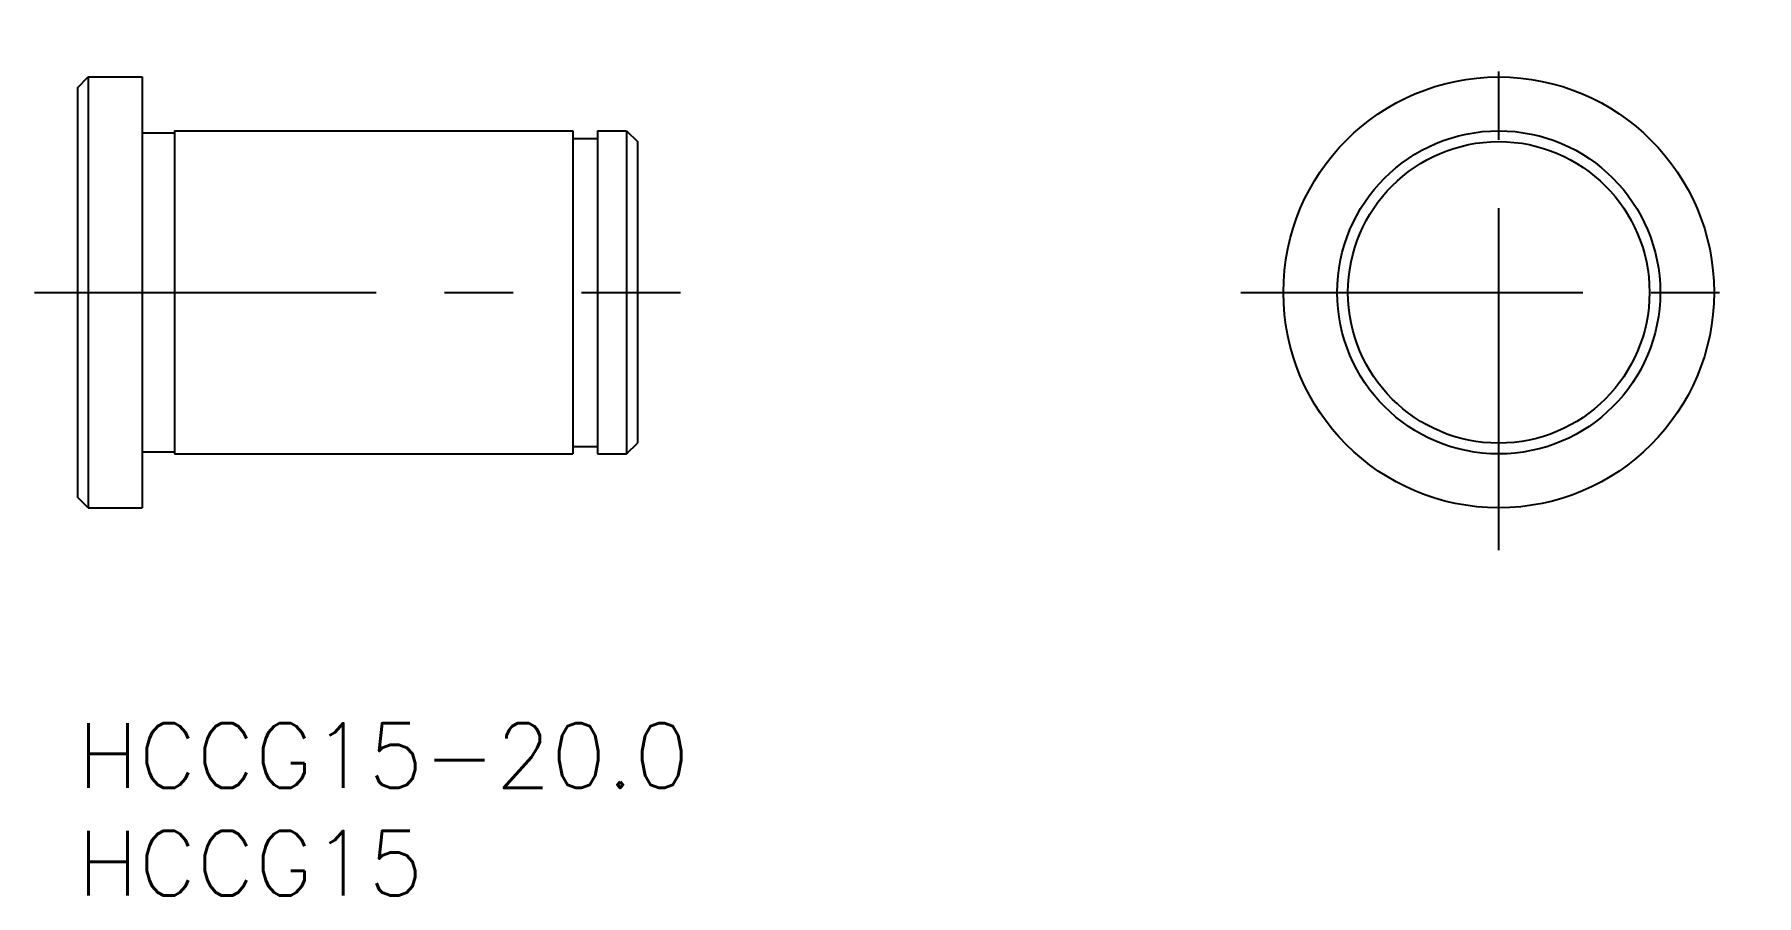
# Model space of a CAD drawing. Extents: x -2 to 78, y -8 to 32.
import ezdxf

# ---------------------------------------------------------------- set-up
doc = ezdxf.new("R2010")
doc.units = 0
doc.header["$LTSCALE"] = 0.5
doc.linetypes.add('CENTER', pattern=[50.8, 31.75, -6.35, 6.35, -6.35])
for name, color, linetype in [('MSM_CENTER', 1, 'CENTER'), ('MSM_CONTINUOUS', 7, 'CONTINUOUS'), ('MSM_PART_NUMBER', 7, 'CONTINUOUS')]:
    doc.layers.add(name, color=color, linetype=linetype)
doc.styles.get("Standard").update_dxf_attribs({"font": 'txt.shx', "height": 3, "bigfont": 'bigfont.shx'})

# ---------------------------------------------------------------- blocks, each defined once
blk = doc.blocks.new('*U3')
at = {"layer": 'MSM_PART_NUMBER'}
blk.add_text('HCCG15-20.0', height=3, dxfattribs=at).set_placement((0, -3))
blk = doc.blocks.new('*U4')
at = {"layer": 'MSM_PART_NUMBER'}
blk.add_text('HCCG15', height=3, dxfattribs=at).set_placement((0, -8))

msp = doc.modelspace()

# ---------------------------------------------------------------- linework, layer by layer
at = {"layer": 'MSM_CENTER'}
for p, q in [((66, 8.026679), (66, 31.973321)), ((-2, 20), (28, 20)), ((54.026679, 20), (77.973321, 20))]:
    msp.add_line(p, q, dxfattribs=at)
at = {"layer": 'MSM_CONTINUOUS'}
for p, q in [((0, 29.5), (0.5, 30)), ((0.5, 30), (0.5, 10)), ((0.5, 30), (3, 30)), ((3, 30), (3, 10)), ((0, 29.5), (0, 10.5)), ((3, 27.4), (4.5, 27.4)), ((4.5, 27.5), (23, 27.5)), ((4.5, 27.5), (4.5, 12.5)), ((9.475, 27.5), (9.475, 27.5001)), ((15.65, 27.5), (15.6501, 27.5)), ((23, 27.5), (23, 12.5)), ((24.15, 27.5), (24.15, 12.5)), ((24.15, 27.5), (25, 27.5)), ((24.15, 27.5), (25.5, 27.5)), ((25.5, 27.5), (25.5, 12.5)), ((25.5, 27.5), (26, 27)), ((23, 27.15), (24.15, 27.15)), ((26, 27), (26, 13)), ((23, 12.85), (24.15, 12.85)), ((25.5, 12.5), (26, 13)), ((3, 12.6), (4.5, 12.6)), ((4.5, 12.5), (23, 12.5)), ((24.15, 12.5), (25, 12.5)), ((24.15, 12.5), (25.5, 12.5)), ((0.5, 10), (0, 10.5)), ((0.5, 10), (3, 10))]:
    msp.add_line(p, q, dxfattribs=at)
for radius in [10, 7.5, 7]:
    msp.add_circle((66, 20), radius, dxfattribs=at)

# ---------------------------------------------------------------- block references
for name in ['*U3', '*U4']:
    msp.add_blockref(name, (0, 0), dxfattribs=at)

doc.saveas('drawing.dxf')
